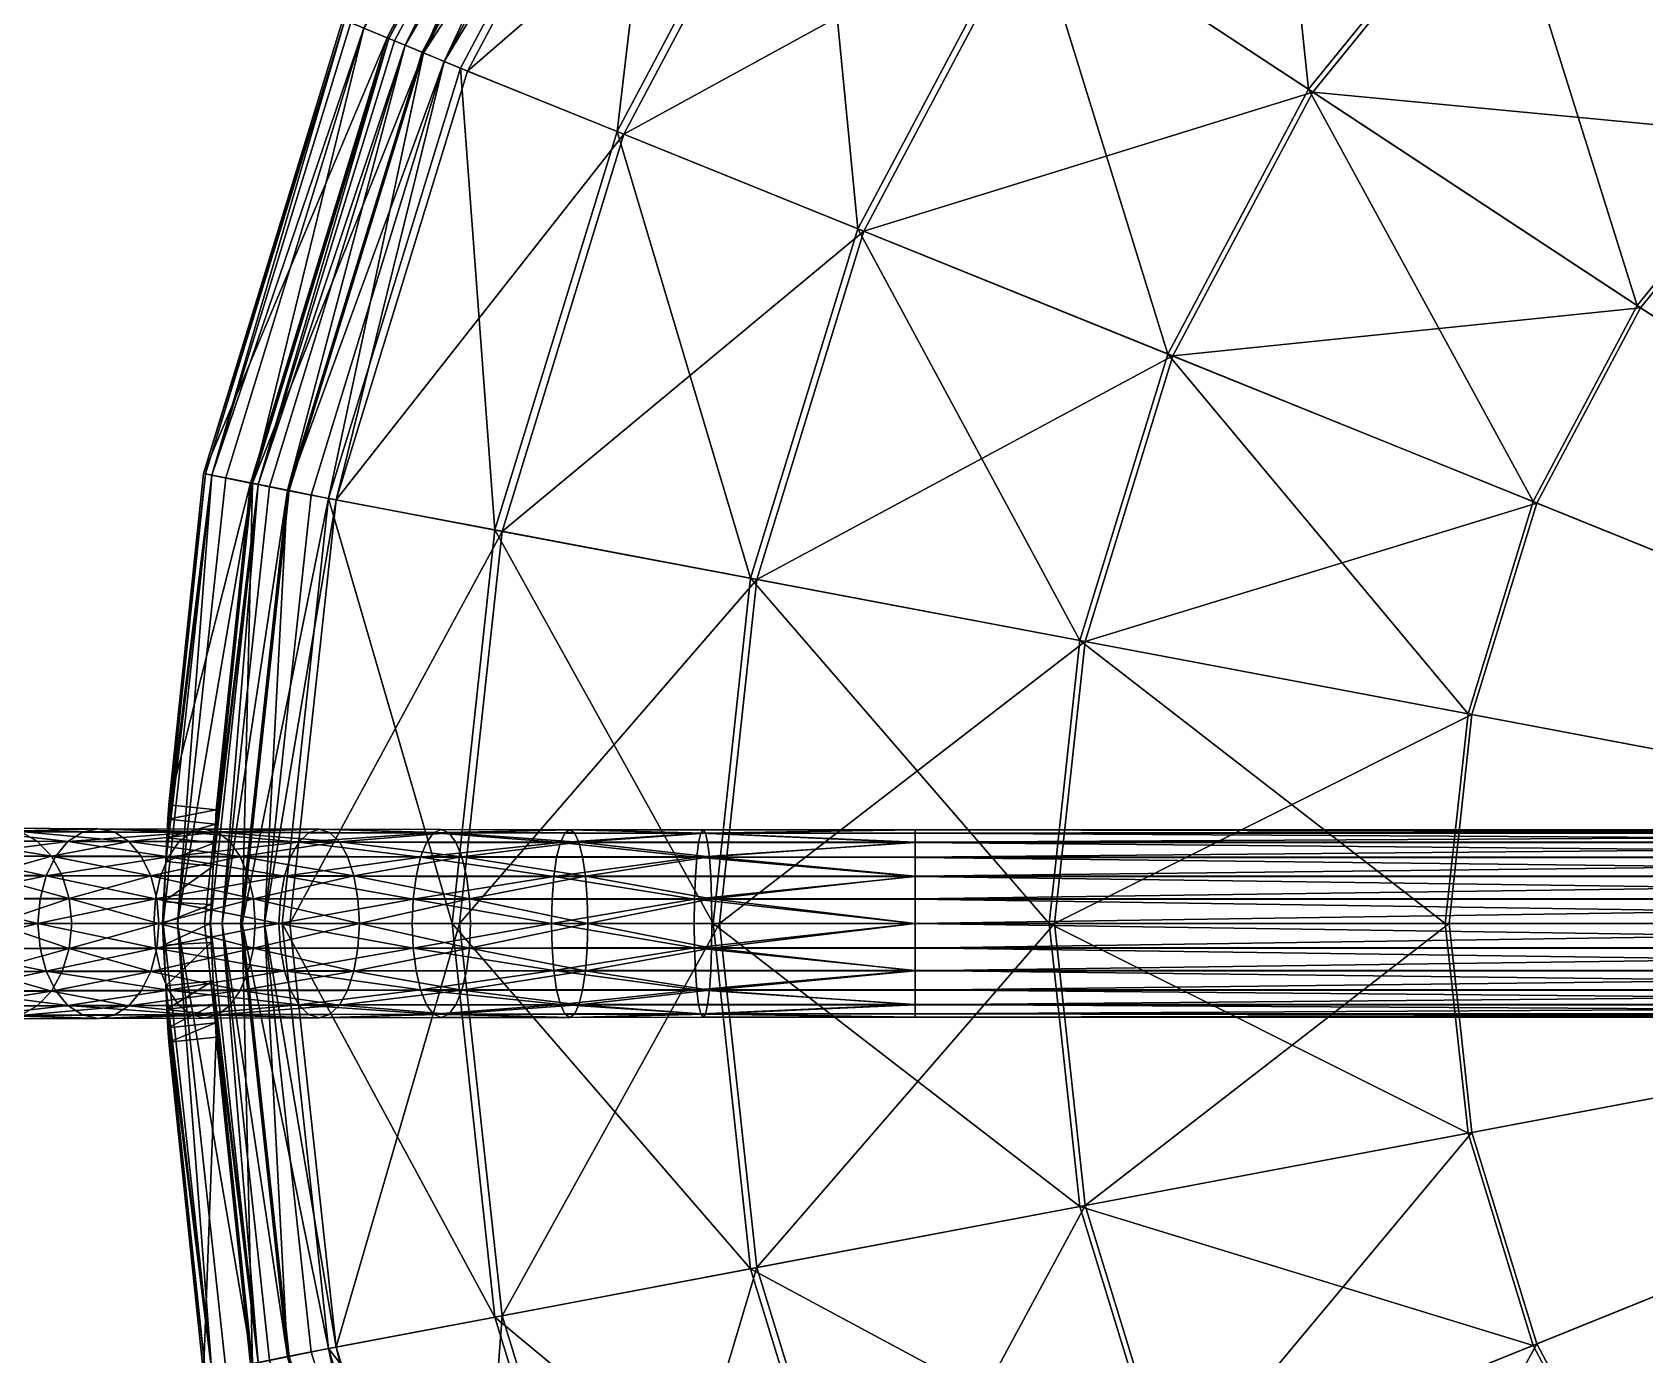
# Model space of a CAD drawing. Extents: x -28.1 to 28.1, y -28.1 to 28.1.
# Drawn here: x -21.32 to -7.81, y -3.61 to 7.46 of the extents above; entities that cross this region are included whole.
import ezdxf

# ---------------------------------------------------------------- set-up
doc = ezdxf.new("R2010")
doc.units = 0
doc.layers.add('STOOL', color=224, linetype='CONTINUOUS')

msp = doc.modelspace()

# ---------------------------------------------------------------- meshes
at = {"layer": 'STOOL', "color": 224}
mesh = msp.add_polyface(dxfattribs=at)
corners = [(0, 0.677612, 42.983215), (-13.920624, 0.756209, 42.765228), (0, 0.756209, 42.765228), (-13.920624, 0.784661, 42.530293), (0, 0.784661, 42.530293), (-13.920624, 0.75761, 42.295357), (0, 0.75761, 42.295357), (-13.920624, 0.680065, 42.07737), (0, 0.680065, 42.07737), (-13.920624, 0.557036, 41.893295), (0, 0.557036, 41.893295), (-13.920624, 0.3963, 41.752052), (0, 0.3963, 41.752052), (-13.920624, 0.205635, 41.662552), (0, 0.205635, 41.662552), (-13.920624, 0.000006, 41.630737), (0, 0.000006, 41.630737), (-0.000006, 0, 43.429848), (-0.204234, 0, 43.398033), (-0.204234, 13.920624, 43.398033), (-0.000006, 13.920624, 43.429848), (-0.393848, 0, 43.308533), (-0.393848, 13.920624, 43.308533), (-0.554233, 0, 43.167286), (-0.554233, 13.920624, 43.167286), (-0.677612, 0, 42.983215), (-0.677612, 13.920624, 42.983215), (-0.756209, 0, 42.765228), (-0.756209, 13.920624, 42.765228), (-0.784661, 0, 42.530293), (-0.784661, 13.920624, 42.530293), (-0.75761, 0, 42.295357), (-0.75761, 13.920624, 42.295357), (-0.680065, 0, 42.07737), (-0.680065, 13.920624, 42.07737), (-0.557036, 0, 41.893295), (-0.557036, 13.920624, 41.893295), (-0.3963, 0, 41.752052), (-0.3963, 13.920624, 41.752052), (-0.205635, 0, 41.662552), (-0.205635, 13.920624, 41.662552), (-0.000006, 0, 41.630737), (-0.000006, 13.920624, 41.630737), (-3.618557, 8.657507, 43.559349), (-5.260921, 7.785739, 43.559395), (0.000022, -0.000001, 43.559437), (-6.701019, 6.61567, 43.559483), (0.000009, 9.394273, 43.55957), (-1.84118, 9.203035, 43.559448), (-5.243063, 7.758769, 43.143021), (-3.606183, 8.627648, 43.142963), (0.00001, -0.000001, 43.143066), (-6.678081, 6.592732, 43.143143), (-1.834722, 9.17134, 43.143078), (0.000009, 9.361824, 43.14323)]
mesh.append_faces([[corners[k] for k in face] for face in [(0, 1, 2), (2, 3, 4), (4, 5, 6), (6, 7, 8), (8, 9, 10), (10, 11, 12), (12, 13, 14), (14, 15, 16)]], dxfattribs={"vtx0": -1})
mesh.append_faces([[corners[k] for k in face] for face in [(17, 18, 19), (19, 20, 17), (18, 21, 22), (22, 19, 18), (21, 23, 24), (24, 22, 21), (23, 25, 26), (26, 24, 23), (25, 27, 28), (28, 26, 25), (27, 29, 30), (30, 28, 27), (29, 31, 32), (32, 30, 29), (31, 33, 34), (34, 32, 31), (33, 35, 36), (36, 34, 33), (35, 37, 38), (38, 36, 35), (37, 39, 40), (39, 41, 42), (43, 44, 45), (44, 46, 45), (47, 48, 45), (48, 43, 45), (49, 50, 51), (52, 49, 51), (53, 54, 51), (50, 53, 51)]], dxfattribs={"vtx2": -1})
mesh = msp.add_polyface(dxfattribs=at)
corners = [(-18.537542, 7.499646, 43.519852), (-18.328403, 7.413018, 43.933586), (-16.501175, 10.855342, 43.93364), (-18.037907, 7.292683, 44.184448), (-19.471773, 3.687656, 43.933693), (-19.693886, 3.732007, 43.519958), (-18.834877, 3.560443, 44.297966), (-17.728664, 7.16459, 44.297871), (-19.88026, 3.769115, 41.527363), (-19.863186, 3.76572, 42.2771), (-18.696918, 7.565658, 42.277035), (-18.712994, 7.572316, 41.527306), (-19.810364, 3.755216, 42.949883), (-18.647196, 7.545064, 42.949795), (-16.788343, 11.046971, 42.949848), (-16.847595, 11.086562, 41.527344), (-18.71299, 7.572318, 39.945278), (-19.880253, 3.769116, 39.945278), (-16.847591, 11.086565, 39.945278), (-16.24954, 10.688622, 43.656693), (-18.04954, 7.297443, 43.656647), (-18.192577, 7.356679, 43.368546), (-19.176174, 3.62679, 43.656677), (-17.864658, 7.220879, 43.81163), (-17.668119, 7.139494, 43.881485), (-18.770733, 3.547198, 43.881577), (-18.32794, 7.412739, 42.254147), (-19.471863, 3.685736, 42.254257), (-19.488367, 3.689143, 41.522194), (-18.343498, 7.419184, 41.522148), (-19.328161, 3.656739, 43.368576), (-19.422894, 3.675694, 42.887074), (-18.281803, 7.393631, 42.88686), (-16.45863, 10.828503, 42.886898), (-16.514174, 10.865642, 41.522179), (-19.488335, 3.689137, 39.945278), (-18.343468, 7.419173, 39.945278), (-16.514145, 10.865629, 39.945278), (-16.359367, 6.610641, 43.881485)]
mesh.append_faces([[corners[k] for k in face] for face in [(0, 1, 2), (2, 1, 3), (3, 1, 4), (4, 1, 0), (0, 5, 4), (6, 7, 3), (8, 9, 10), (10, 11, 8), (12, 5, 0), (0, 13, 12), (12, 13, 10), (10, 9, 12), (10, 13, 14), (14, 13, 0), (15, 11, 10), (16, 17, 8), (8, 11, 16), (18, 16, 11), (19, 20, 21), (22, 20, 23), (21, 20, 22), (23, 24, 25), (26, 27, 28), (28, 29, 26), (21, 30, 31), (31, 32, 21), (26, 32, 31), (31, 27, 26), (33, 32, 26), (21, 32, 33), (26, 29, 34), (28, 35, 36), (36, 29, 28), (29, 36, 37), (17, 16, 36), (36, 35, 17), (37, 36, 16), (25, 24, 38)]], dxfattribs={"vtx2": -1})
mesh = msp.add_polyface(dxfattribs=at)
corners = [(-16.501175, 10.855342, 43.93364), (-16.689577, 10.981028, 43.51992), (-18.537542, 7.499646, 43.519852), (-18.037907, 7.292683, 44.184448), (-16.23947, 10.68082, 44.18449), (-15.96091, 10.494955, 44.297916), (-17.728664, 7.16459, 44.297871), (-16.788343, 11.046971, 42.949848), (-16.833118, 11.076888, 42.277081), (-18.696918, 7.565658, 42.277035), (-16.847595, 11.086562, 41.527344), (-18.192577, 7.356679, 43.368546), (-16.378304, 10.774777, 43.36858), (-16.24954, 10.688622, 43.656693), (-17.864658, 7.220879, 43.81163), (-18.04954, 7.297443, 43.656647), (-16.083118, 10.577247, 43.811676), (-15.906219, 10.458742, 43.881542), (-17.668119, 7.139494, 43.881485), (-18.32794, 7.412739, 42.254147), (-16.500164, 10.856276, 42.254177), (-16.45863, 10.828503, 42.886898), (-16.514174, 10.865642, 41.522179), (-16.514145, 10.865629, 39.945278), (-18.343498, 7.419184, 41.522148), (-18.71299, 7.572318, 39.945278), (-16.847591, 11.086565, 39.945278), (-17.439697, 3.296706, 44.297966), (-16.415428, 6.633879, 44.297871), (-14.778619, 9.717551, 44.297916), (-14.727979, 9.68402, 43.881542), (-16.359367, 6.610641, 43.881485), (-15.297976, 2.891848, 44.115864), (-14.399492, 5.819193, 44.115765), (-12.963696, 8.524166, 44.11581), (-17.380304, 3.284442, 43.881577), (-14.350317, 5.798809, 43.699383), (-10.998814, 10.858232, 43.699554), (-12.919274, 8.494754, 43.699436), (-10.625976, 6.987022, 43.755905), (-9.04638, 8.931155, 43.755985), (-11.036591, 10.896009, 44.115894), (-11.802858, 4.76983, 43.755859), (-9.015416, 8.900189, 43.339649), (-10.589564, 6.962913, 43.339531), (-11.76255, 4.753122, 43.339474), (-8.742853, 3.533206, 43.559353)]
mesh.append_faces([[corners[k] for k in face] for face in [(0, 1, 2), (3, 4, 0), (5, 4, 3), (3, 6, 5), (7, 8, 9), (2, 1, 7), (9, 8, 10), (11, 12, 13), (14, 15, 13), (13, 16, 14), (14, 16, 17), (17, 18, 14), (19, 20, 21), (21, 12, 11), (22, 20, 19), (23, 22, 24), (25, 26, 23), (27, 28, 6), (28, 29, 5), (5, 6, 28), (30, 31, 18), (18, 17, 30), (32, 33, 28), (33, 34, 29), (29, 28, 33), (35, 31, 36), (37, 38, 30), (38, 36, 31), (31, 30, 38), (39, 40, 41), (41, 34, 39), (42, 39, 34), (34, 33, 42), (43, 44, 38), (38, 37, 43), (44, 45, 36), (36, 38, 44), (39, 42, 46)]], dxfattribs={"vtx2": -1})
mesh = msp.add_polyface(dxfattribs=at)
corners = [(0, 0.000006, 43.429848), (-13.920624, 0.204234, 43.398033), (0, 0.204234, 43.398033), (-13.920624, 0.000006, 43.429848), (-13.920624, 0.393848, 43.308533), (0, 0.393848, 43.308533), (-13.920624, 0.554233, 43.167286), (0, 0.554233, 43.167286), (-13.920624, 0.677612, 42.983215), (0, 0.677612, 42.983215), (-13.920624, 0.756209, 42.765228), (-13.920624, 0.784661, 42.530293), (0, 0.756209, 42.765228), (-13.920624, 0.75761, 42.295357), (0, 0.784661, 42.530293), (-13.920624, 0.680065, 42.07737), (0, 0.75761, 42.295357), (-13.920624, 0.557036, 41.893295), (0, 0.680065, 42.07737), (-13.920624, 0.3963, 41.752052), (0, 0.557036, 41.893295), (-13.920624, 0.205635, 41.662552), (0, 0.3963, 41.752052), (-13.920624, 0.000006, 41.630737), (0, 0.205635, 41.662552), (-6.701019, 6.61567, 43.559483), (-5.260921, 7.785739, 43.559395), (-7.102251, 10.510749, 43.755898), (-9.04638, 8.931155, 43.755985), (-9.28838, 1.755827, 43.559452), (-8.742853, 3.533206, 43.559353), (-11.802858, 4.76983, 43.755859), (-7.871089, 5.17557, 43.559399), (-10.625976, 6.987022, 43.755905), (-3.606183, 8.627648, 43.142963), (-5.243063, 7.758769, 43.143021), (-7.078142, 10.474339, 43.339523), (-6.678081, 6.592732, 43.143143), (-9.015416, 8.900189, 43.339649), (-7.844117, 5.157712, 43.143024), (-10.589564, 6.962913, 43.339531), (-8.712996, 3.52083, 43.142971), (-11.76255, 4.753122, 43.339474), (0.000022, -0.000001, 43.559437), (-9.479617, -0.000001, 43.55957), (-9.256748, 1.749295, 43.143059), (0.00001, -0.000001, 43.143066), (-9.447076, -0.000001, 43.143269)]
mesh.append_faces([[corners[k] for k in face] for face in [(0, 1, 2), (1, 0, 3), (2, 4, 5), (4, 2, 1), (5, 6, 7), (6, 5, 4), (7, 8, 9), (8, 7, 6), (10, 9, 8), (11, 12, 10), (13, 14, 11), (15, 16, 13), (17, 18, 15), (19, 20, 17), (21, 22, 19), (23, 24, 21)]], dxfattribs={"vtx0": -1})
mesh.append_faces([[corners[k] for k in face] for face in [(25, 26, 27), (27, 28, 25), (29, 30, 31), (32, 25, 28), (28, 33, 32), (30, 32, 33), (34, 35, 36), (35, 37, 38), (38, 36, 35), (37, 39, 40), (40, 38, 37), (39, 41, 42), (42, 40, 39), (30, 29, 43), (29, 44, 43), (25, 32, 43), (32, 30, 43), (45, 41, 46), (47, 45, 46), (39, 37, 46), (41, 39, 46)]], dxfattribs={"vtx2": -1})
mesh = msp.add_polyface(dxfattribs=at)
corners = [(-19.082195, 0.681693, 41.566132), (-19.984911, 0.762955, 40.666122), (-19.000786, 0.760668, 41.377644), (-18.912899, 0.789186, 41.1745), (-19.763069, 0.764066, 40.293602), (-18.824837, 0.76188, 40.971355), (-18.742996, 0.683814, 40.782875), (-19.659914, 0.685731, 40.120781), (-16.891403, 0.678765, 42.583206), (-17.953367, 0.758827, 41.950611), (-16.854382, 0.75747, 42.372807), (-18.012234, 0.680007, 42.151794), (-16.814396, 0.785944, 42.146042), (-17.889801, 0.78732, 41.73378), (-17.826092, 0.760121, 41.516949), (-16.737032, 0.681132, 41.70887), (-17.766869, 0.682271, 41.315765), (-19.557869, 0, 44.184628), (-19.1633, 3.625996, 44.184544), (-19.471773, 3.687656, 43.933693), (-18.037907, 7.292683, 44.184448), (-18.834877, 3.560443, 44.297966), (-19.222666, 0, 44.298088), (-19.725868, 0, 43.368763), (-19.328161, 3.656739, 43.368576), (-19.176174, 3.62679, 43.656677), (-19.570633, 0, 43.657009), (-19.370056, 0, 43.811958), (-18.979698, 3.588158, 43.811676), (-17.864658, 7.220879, 43.81163), (-18.192577, 7.356679, 43.368546), (-18.770733, 3.547198, 43.881577), (-19.156681, 0, 43.881786), (-17.728664, 7.16459, 44.297871), (-17.439697, 3.296706, 44.297966), (-17.798763, 0, 44.298088), (-16.359367, 6.610641, 43.881485), (-17.380304, 3.284442, 43.881577), (-17.737665, 0, 43.881786)]
mesh.append_faces([[corners[k] for k in face] for face in [(0, 1, 2), (3, 4, 5), (6, 4, 7), (8, 9, 10), (12, 9, 13), (3, 9, 2), (0, 9, 11), (15, 14, 16), (6, 14, 5), (3, 14, 13)]], dxfattribs={"vtx0": -1})
mesh.append_faces([[corners[k] for k in face] for face in [(3, 2, 1), (6, 5, 4), (8, 11, 9), (3, 13, 9), (0, 2, 9), (12, 13, 14), (6, 16, 14), (3, 5, 14), (17, 18, 19), (19, 18, 20), (20, 18, 21), (21, 18, 17), (17, 22, 21), (23, 24, 25), (25, 26, 23), (27, 26, 25), (25, 28, 27), (29, 28, 25), (25, 24, 30), (31, 28, 29), (27, 28, 31), (31, 32, 27), (33, 21, 34), (35, 34, 21), (21, 22, 35), (36, 37, 31), (37, 38, 32), (32, 31, 37)]], dxfattribs={"vtx2": -1})
mesh = msp.add_polyface(dxfattribs=at)
corners = [(-16.814396, 0.785944, 42.146042), (-16.854382, 0.75747, 42.372807), (-17.953367, 0.758827, 41.950611), (-17.826092, 0.760121, 41.516949), (-16.774307, 0.758823, 41.919273), (-16.737032, 0.681132, 41.70887), (-17.716763, 0.558811, 41.145882), (-16.705486, 0.557896, 41.5312), (-16.68124, 0.396904, 41.394871), (-17.653837, 0.206276, 40.932915), (-16.665859, 0.205946, 41.308479), (-16.660387, 0.000006, 41.277771), (-13.920624, 0.000006, 43.429848), (-15.769828, 0.000007, 43.289444), (-15.767241, 0.204356, 43.257973), (-16.946495, 0.394537, 42.897213), (-16.96162, 0.204594, 42.983604), (-15.759953, 0.394081, 43.169437), (-16.966991, 0.000007, 43.014313), (-16.891403, 0.678765, 42.583206), (-15.748438, 0.554557, 43.029716), (-16.9226, 0.55519, 42.76088), (-15.733406, 0.678003, 42.847633), (-15.715562, 0.756637, 42.632011), (-15.696285, 0.785098, 42.399616), (-15.676955, 0.758023, 42.167221), (-15.658979, 0.680429, 41.951595), (-15.643764, 0.55733, 41.769516), (-15.632069, 0.396507, 41.629799), (-15.624649, 0.205742, 41.541264), (-15.622008, 0.000006, 41.509792), (-16.415428, 6.633879, 44.297871), (-17.439697, 3.296706, 44.297966), (-15.297976, 2.891848, 44.115864), (-15.612944, 0, 44.115982), (-17.798763, 0, 44.298088), (-14.350317, 5.798809, 43.699383), (-15.245877, 2.881089, 43.699471), (-17.380304, 3.284442, 43.881577), (-15.559349, -0.000001, 43.69968), (-17.737665, 0, 43.881786)]
mesh.append_faces([[corners[k] for k in face] for face in [(0, 3, 4), (5, 6, 7), (8, 9, 10), (15, 14, 16), (18, 14, 13), (19, 20, 21), (15, 20, 17), (0, 23, 1), (19, 23, 22), (5, 25, 4), (0, 25, 24), (8, 27, 7), (5, 27, 26), (11, 29, 10), (8, 29, 28)]], dxfattribs={"vtx0": -1})
mesh.append_faces([[corners[k] for k in face] for face in [(0, 1, 2), (5, 4, 3), (8, 7, 6), (11, 10, 9), (12, 13, 14), (15, 17, 14), (18, 16, 14), (19, 22, 20), (15, 21, 20), (0, 24, 23), (19, 1, 23), (5, 26, 25), (0, 4, 25), (8, 28, 27), (5, 7, 27), (11, 30, 29), (8, 10, 29), (31, 32, 33), (34, 33, 32), (32, 35, 34), (36, 37, 38), (37, 39, 40), (40, 38, 37)]], dxfattribs={"vtx2": -1})
mesh = msp.add_polyface(dxfattribs=at)
corners = [(-13.920624, 0.000006, 43.429848), (-15.767241, 0.204356, 43.257973), (-13.920624, 0.204234, 43.398033), (-13.920624, 0.393848, 43.308533), (-15.759953, 0.394081, 43.169437), (-15.748438, 0.554557, 43.029716), (-13.920624, 0.554233, 43.167286), (-13.920624, 0.677612, 42.983215), (-15.733406, 0.678003, 42.847633), (-15.715562, 0.756637, 42.632011), (-13.920624, 0.756209, 42.765228), (-13.920624, 0.784661, 42.530293), (-15.696285, 0.785098, 42.399616), (-15.676955, 0.758023, 42.167221), (-13.920624, 0.75761, 42.295357), (-13.920624, 0.680065, 42.07737), (-15.658979, 0.680429, 41.951595), (-15.643764, 0.55733, 41.769516), (-13.920624, 0.557036, 41.893295), (-13.920624, 0.3963, 41.752052), (-15.632069, 0.396507, 41.629799), (-15.624649, 0.205742, 41.541264), (-13.920624, 0.205635, 41.662552), (-13.920624, 0.000006, 41.630737), (-15.622008, 0.000006, 41.509792), (-12.539319, 2.370367, 43.755955), (-11.802858, 4.76983, 43.755859), (-14.399492, 5.819193, 44.115765), (-15.297976, 2.891848, 44.115864), (-12.797489, 0, 43.756077), (-15.612944, 0, 44.115982), (-11.76255, 4.753122, 43.339474), (-12.496615, 2.361548, 43.339565), (-15.245877, 2.881089, 43.699471), (-14.350317, 5.798809, 43.699383), (-12.753559, -0.000001, 43.339775), (-15.559349, -0.000001, 43.69968), (-9.28838, 1.755827, 43.559452), (-9.479617, -0.000001, 43.55957), (-8.712996, 3.52083, 43.142971), (-9.256748, 1.749295, 43.143059), (-9.447076, -0.000001, 43.143269)]
mesh.append_faces([[corners[k] for k in face] for face in [(0, 1, 2), (3, 1, 4), (3, 5, 6), (7, 5, 8), (7, 9, 10), (11, 9, 12), (11, 13, 14), (15, 13, 16), (15, 17, 18), (19, 17, 20), (19, 21, 22), (23, 21, 24)]], dxfattribs={"vtx0": -1})
mesh.append_faces([[corners[k] for k in face] for face in [(3, 2, 1), (3, 4, 5), (7, 6, 5), (7, 8, 9), (11, 10, 9), (11, 12, 13), (15, 14, 13), (15, 16, 17), (19, 18, 17), (19, 20, 21), (23, 22, 21), (25, 26, 27), (27, 28, 25), (29, 25, 28), (28, 30, 29), (31, 32, 33), (33, 34, 31), (32, 35, 36), (36, 33, 32), (26, 25, 37), (38, 37, 25), (25, 29, 38), (39, 40, 32), (32, 31, 39), (40, 41, 35), (35, 32, 40)]], dxfattribs={"vtx2": -1})
mesh = msp.add_polyface(dxfattribs=at)
corners = [(-18.912899, 0.789186, 41.1745), (-19.984911, 0.762955, 40.666122), (-19.874088, 0.791504, 40.479858), (-20.762646, 0.794235, 39.661526), (-20.894848, 0.765648, 39.827953), (-19.763069, 0.764066, 40.293602), (-20.507236, 0.68799, 39.340683), (-20.630241, 0.76664, 39.495098), (-19.471773, 3.687656, 43.933693), (-19.693886, 3.732007, 43.519958), (-20.099281, 0, 43.520077), (-19.872635, 0, 43.933781), (-19.557869, 0, 44.184628), (-20.17852, 0.874238, 42.028946), (-20.186703, 0.718378, 42.276943), (-19.863186, 3.76572, 42.2771), (-19.88026, 3.769115, 41.527363), (-20.172237, 0.993881, 41.527149), (-19.810364, 3.755216, 42.949883), (-20.21817, 0, 42.949993), (-20.19709, 0.520647, 42.424088), (-19.880253, 3.769116, 39.945278), (-20.172237, 0.993881, 39.945278), (-19.471863, 3.685736, 42.254257), (-19.789841, 0.675885, 42.249115), (-19.780926, 0.831746, 42.017685), (-19.774498, 0.951536, 41.523685), (-19.488367, 3.689143, 41.522194), (-19.725868, 0, 43.368763), (-19.821522, -0.000001, 42.895477), (-19.422894, 3.675694, 42.887074), (-19.328161, 3.656739, 43.368576), (-19.800053, 0.479908, 42.396149), (-19.774433, 0.952029, 39.945278), (-19.488335, 3.689137, 39.945278)]
mesh.append_faces([[corners[k] for k in face] for face in [(0, 1, 2), (3, 1, 4), (6, 5, 7), (3, 5, 2)]], dxfattribs={"vtx0": -1})
mesh.append_faces([[corners[k] for k in face] for face in [(13, 15, 17), (20, 18, 14), (26, 23, 25), (24, 30, 32)]], dxfattribs={"vtx0": -1, "vtx1": -1})
mesh.append_faces([[corners[k] for k in face] for face in [(20, 19, 18)]], dxfattribs={"vtx0": -1, "vtx2": -1})
mesh.append_faces([[corners[k] for k in face] for face in [(30, 29, 32)]], dxfattribs={"vtx1": -1, "vtx2": -1})
mesh.append_faces([[corners[k] for k in face] for face in [(3, 2, 1), (0, 2, 5), (3, 7, 5), (8, 9, 10), (10, 11, 8), (8, 11, 12), (13, 14, 15), (15, 16, 17), (18, 19, 10), (10, 9, 18), (18, 15, 14), (21, 22, 17), (17, 16, 21), (23, 24, 25), (26, 27, 23), (28, 29, 30), (30, 31, 28), (24, 23, 30), (26, 33, 34), (34, 27, 26), (14, 13, 25), (25, 24, 14), (13, 17, 26), (26, 25, 13), (22, 21, 34), (34, 33, 22), (17, 22, 33), (33, 26, 17)]], dxfattribs={"vtx2": -1})
mesh = msp.add_polyface(dxfattribs=at)
corners = [(-21.715105, 0.40381, 37.306679), (-22.19651, 0.210393, 36.242897), (-21.650274, 0.209499, 37.261395), (-21.627216, 0.000007, 37.2453), (-21.267843, 0.000007, 40.298767), (-22.127853, 0.207818, 39.262634), (-21.250027, 0.20694, 40.276226), (-22.148335, 0.000008, 39.282124), (-21.199873, 0.399026, 40.212822), (-22.070206, 0.400707, 39.207817), (-21.979181, 0.563754, 39.121307), (-21.120674, 0.561421, 40.112766), (-21.017355, 0.686253, 39.982368), (-21.860456, 0.689056, 39.008568), (-21.719707, 0.76871, 38.875053), (-20.894848, 0.765648, 39.827953), (-20.762646, 0.794235, 39.661526), (-21.567852, 0.797339, 38.731155), (-22.277838, 0.800778, 37.700417), (-21.4158, 0.769568, 38.587261), (-20.630241, 0.76664, 39.495098), (-20.507236, 0.68799, 39.340683), (-21.27457, 0.690558, 38.453751), (-21.950558, 0.693403, 37.471268), (-22.108141, 0.772811, 37.581554), (-21.155186, 0.56547, 38.341011), (-20.323349, 0.400763, 39.110229), (-21.063499, 0.402209, 38.254498), (-21.817373, 0.567756, 37.378139), (-21.005369, 0.208676, 38.19968), (-20.984695, 0.000007, 38.180195), (-20.28253, 0.206167, 41.167816), (-20.17416, 0.559369, 40.984871)]
mesh.append_faces([[corners[k] for k in face] for face in [(0, 1, 2), (4, 5, 6), (8, 5, 9), (8, 10, 11), (12, 10, 13), (12, 14, 15), (16, 14, 17), (16, 19, 20), (21, 19, 22), (23, 19, 24), (18, 19, 17), (26, 25, 27), (0, 25, 28), (23, 25, 22), (3, 29, 2), (0, 29, 27), (8, 31, 6), (12, 32, 11)]], dxfattribs={"vtx0": -1})
mesh.append_faces([[corners[k] for k in face] for face in [(3, 2, 1), (4, 7, 5), (8, 6, 5), (8, 9, 10), (12, 11, 10), (12, 13, 14), (16, 15, 14), (18, 17, 14), (16, 17, 19), (21, 20, 19), (23, 22, 19), (18, 24, 19), (21, 22, 25), (0, 27, 25), (23, 28, 25), (26, 27, 29), (3, 30, 29), (0, 2, 29), (4, 6, 31), (8, 11, 32)]], dxfattribs={"vtx2": -1})
mesh = msp.add_polyface(dxfattribs=at)
corners = [(-20.507236, 0.68799, 39.340683), (-21.155186, 0.56547, 38.341011), (-20.403233, 0.563406, 39.210285), (-20.323349, 0.400763, 39.110229), (-21.005369, 0.208676, 38.19968), (-20.272697, 0.207932, 39.046825), (-20.254683, 0.000007, 39.024292), (-20.984695, 0.000007, 38.180195), (-19.248539, 0.000007, 41.952324), (-20.28253, 0.206167, 41.167816), (-19.236713, 0.205511, 41.924816), (-20.297455, 0.000007, 41.193039), (-19.203417, 0.396293, 41.847424), (-20.240513, 0.397548, 41.096855), (-21.199873, 0.399026, 40.212822), (-21.267843, 0.000007, 40.298767), (-20.17416, 0.559369, 40.984871), (-19.150824, 0.557627, 41.725292), (-19.082195, 0.681693, 41.566132), (-20.087585, 0.683787, 40.83894), (-21.017355, 0.686253, 39.982368), (-19.984911, 0.762955, 40.666122), (-20.894848, 0.765648, 39.827953), (-19.659914, 0.685731, 40.120781), (-19.763069, 0.764066, 40.293602), (-19.572678, 0.561591, 39.974846), (-19.505661, 0.399492, 39.862865), (-19.463163, 0.207278, 39.791908), (-19.448046, 0.000007, 39.766685), (-20.19709, 0.520647, 42.424088), (-20.214916, 0.181203, 42.559357), (-20.21817, 0, 42.949993), (-20.224434, 0, 42.559357), (-19.821522, -0.000001, 42.895477), (-19.815659, 0.158103, 42.551132), (-19.800053, 0.479908, 42.396149), (-19.82449, -0.000004, 42.552223), (-20.186703, 0.718378, 42.276943), (-19.789841, 0.675885, 42.249115)]
mesh.append_faces([[corners[k] for k in face] for face in [(0, 1, 2), (3, 4, 5), (6, 4, 7), (8, 9, 10), (12, 9, 13), (15, 9, 11), (12, 16, 17), (18, 16, 19), (14, 16, 13), (20, 21, 19), (3, 25, 2), (0, 25, 23), (6, 27, 5), (3, 27, 26), (31, 30, 32)]], dxfattribs={"vtx0": -1})
mesh.append_faces([[corners[k] for k in face] for face in [(33, 34, 35)]], dxfattribs={"vtx0": -1, "vtx2": -1})
mesh.append_faces([[corners[k] for k in face] for face in [(36, 34, 33)]], dxfattribs={"vtx1": -1})
mesh.append_faces([[corners[k] for k in face] for face in [(29, 30, 31)]], dxfattribs={"vtx1": -1, "vtx2": -1})
mesh.append_faces([[corners[k] for k in face] for face in [(3, 2, 1), (6, 5, 4), (8, 11, 9), (12, 10, 9), (14, 13, 9), (12, 13, 16), (20, 19, 16), (18, 19, 21), (20, 22, 21), (0, 23, 24), (3, 26, 25), (0, 2, 25), (6, 28, 27), (3, 5, 27), (30, 29, 35), (35, 34, 30), (29, 37, 38), (38, 35, 29), (32, 30, 34), (34, 36, 32)]], dxfattribs={"vtx2": -1})
mesh = msp.add_polyface(dxfattribs=at)
corners = [(-19.082195, 0.681693, 41.566132), (-19.150824, 0.557627, 41.725292), (-20.17416, 0.559369, 40.984871), (-18.742996, 0.683814, 40.782875), (-19.572678, 0.561591, 39.974846), (-18.673771, 0.56005, 40.623711), (-19.659914, 0.685731, 40.120781), (-18.620583, 0.398413, 40.501579), (-19.505661, 0.399492, 39.862865), (-19.463163, 0.207278, 39.791908), (-18.586849, 0.206723, 40.424187), (-18.574848, 0.000007, 40.396675), (-19.448046, 0.000007, 39.766685), (-16.966991, 0.000007, 43.014313), (-18.123928, 0.204983, 42.534645), (-16.96162, 0.204594, 42.983604), (-18.132473, 0.000007, 42.564011), (-16.946495, 0.394537, 42.897213), (-18.099863, 0.395281, 42.452042), (-19.203417, 0.396293, 41.847424), (-19.236713, 0.205511, 41.924816), (-19.248539, 0.000007, 41.952324), (-18.06185, 0.556224, 42.321682), (-16.9226, 0.55519, 42.76088), (-16.891403, 0.678765, 42.583206), (-18.012234, 0.680007, 42.151794), (-16.737032, 0.681132, 41.70887), (-17.766869, 0.682271, 41.315765), (-17.716763, 0.558811, 41.145882), (-16.68124, 0.396904, 41.394871), (-17.678259, 0.397545, 41.015518), (-17.653837, 0.206276, 40.932915), (-16.660387, 0.000006, 41.277771), (-17.645145, 0.000007, 40.903553)]
mesh.append_faces([[corners[k] for k in face] for face in [(3, 4, 5), (7, 4, 8), (7, 9, 10), (11, 9, 12), (13, 14, 15), (17, 14, 18), (19, 14, 20), (21, 14, 16), (17, 22, 23), (24, 22, 25), (0, 22, 1), (19, 22, 18), (29, 28, 30), (7, 28, 5), (3, 28, 27), (32, 31, 33), (11, 31, 10), (7, 31, 30)]], dxfattribs={"vtx0": -1})
mesh.append_faces([[corners[k] for k in face] for face in [(0, 1, 2), (3, 6, 4), (7, 5, 4), (7, 8, 9), (11, 10, 9), (13, 16, 14), (17, 15, 14), (19, 18, 14), (21, 20, 14), (17, 18, 22), (24, 23, 22), (0, 25, 22), (19, 1, 22), (26, 27, 28), (7, 30, 28), (3, 5, 28), (29, 30, 31), (11, 33, 31), (7, 10, 31)]], dxfattribs={"vtx2": -1})
mesh = msp.add_polyface(dxfattribs=at)
corners = [(-21.627216, 0.000007, 37.2453), (-22.196508, -0.210379, 36.242897), (-21.650272, -0.209485, 37.261395), (-21.715105, -0.403796, 37.306679), (-20.323351, -0.400749, 39.110229), (-21.005369, -0.208662, 38.19968), (-21.063499, -0.402195, 38.254498), (-20.984695, 0.000007, 38.180195), (-21.155188, -0.565456, 38.341011), (-20.507236, -0.687976, 39.340683), (-21.274574, -0.690544, 38.453751), (-21.950558, -0.693388, 37.471268), (-21.817373, -0.567742, 37.378139), (-21.415802, -0.769554, 38.587261), (-20.630241, -0.766626, 39.495098), (-20.762648, -0.79422, 39.661526), (-21.567854, -0.797324, 38.731155), (-22.277836, -0.800764, 37.70042), (-22.108143, -0.772797, 37.581554), (-21.719709, -0.768695, 38.875053), (-20.89485, -0.765633, 39.827953), (-21.017357, -0.686238, 39.982368), (-21.860456, -0.689041, 39.008568), (-21.979181, -0.563739, 39.121307), (-21.120674, -0.561406, 40.112766), (-21.199875, -0.399011, 40.212822), (-22.070206, -0.400692, 39.207817), (-22.127855, -0.207803, 39.262638), (-21.250027, -0.206925, 40.27623), (-21.267843, 0.000007, 40.298767), (-22.148335, 0.000008, 39.282124), (-20.17416, -0.559355, 40.984875), (-20.28253, -0.206153, 41.167816)]
mesh.append_faces([[corners[k] for k in face] for face in [(0, 1, 2), (4, 5, 6), (3, 5, 2), (0, 5, 7), (9, 8, 10), (11, 8, 12), (3, 8, 6), (9, 13, 14), (15, 13, 16), (17, 13, 18), (11, 13, 10), (15, 19, 20), (21, 19, 22), (17, 19, 16), (21, 23, 24), (25, 23, 26), (25, 27, 28), (29, 27, 30), (25, 31, 24), (29, 32, 28)]], dxfattribs={"vtx0": -1})
mesh.append_faces([[corners[k] for k in face] for face in [(3, 2, 1), (3, 6, 5), (0, 2, 5), (4, 6, 8), (11, 10, 8), (3, 12, 8), (9, 10, 13), (15, 14, 13), (17, 16, 13), (11, 18, 13), (15, 16, 19), (21, 20, 19), (21, 22, 23), (25, 24, 23), (25, 26, 27), (29, 28, 27), (21, 24, 31), (25, 28, 32)]], dxfattribs={"vtx2": -1})
mesh = msp.add_polyface(dxfattribs=at)
corners = [(-20.254683, 0.000007, 39.024292), (-21.005369, -0.208662, 38.19968), (-20.272699, -0.207918, 39.046825), (-20.984695, 0.000007, 38.180195), (-20.323351, -0.400749, 39.110229), (-21.155188, -0.565456, 38.341011), (-20.403236, -0.563392, 39.210285), (-20.507236, -0.687976, 39.340683), (-19.463165, -0.207264, 39.791908), (-19.505661, -0.399478, 39.862865), (-19.448046, 0.000007, 39.766685), (-19.572678, -0.561577, 39.974846), (-19.659914, -0.685717, 40.120781), (-19.763071, -0.764051, 40.293602), (-19.082195, -0.681679, 41.566128), (-19.984911, -0.76294, 40.666122), (-20.087585, -0.683772, 40.83894), (-21.017357, -0.686238, 39.982368), (-20.89485, -0.765633, 39.827953), (-20.17416, -0.559355, 40.984875), (-19.203417, -0.396278, 41.847424), (-20.240515, -0.397533, 41.096855), (-19.150824, -0.557613, 41.725292), (-21.199875, -0.399011, 40.212822), (-20.28253, -0.206153, 41.167816), (-19.236713, -0.205497, 41.924816), (-19.248539, 0.000007, 41.952324), (-20.297455, 0.000007, 41.193039), (-21.267843, 0.000007, 40.298767), (-20.197088, -0.520647, 42.424088), (-20.21817, 0, 42.949993), (-20.21492, -0.181204, 42.559357), (-20.224434, 0, 42.559357), (-19.815662, -0.158105, 42.551128), (-19.821522, -0.000001, 42.895477), (-19.800056, -0.479909, 42.396145), (-19.82449, -0.000004, 42.552223), (-20.186701, -0.718379, 42.276943), (-19.789845, -0.675885, 42.249115)]
mesh.append_faces([[corners[k] for k in face] for face in [(0, 1, 2), (4, 5, 6), (4, 8, 2), (0, 8, 10), (7, 11, 6), (4, 11, 9), (7, 13, 12), (14, 15, 16), (17, 15, 18), (20, 19, 21), (17, 19, 16), (20, 24, 25), (26, 24, 27), (23, 24, 21)]], dxfattribs={"vtx0": -1})
mesh.append_faces([[corners[k] for k in face] for face in [(29, 30, 31), (33, 34, 35)]], dxfattribs={"vtx0": -1, "vtx1": -1})
mesh.append_faces([[corners[k] for k in face] for face in [(0, 3, 1), (4, 2, 1), (7, 6, 5), (4, 9, 8), (0, 2, 8), (7, 12, 11), (4, 6, 11), (17, 16, 15), (14, 16, 19), (20, 22, 19), (23, 21, 19), (20, 21, 24), (26, 25, 24), (28, 27, 24), (30, 32, 31), (33, 36, 34), (29, 31, 33), (33, 35, 29), (37, 29, 35), (35, 38, 37), (31, 32, 36), (36, 33, 31)]], dxfattribs={"vtx2": -1})
mesh = msp.add_polyface(dxfattribs=at)
corners = [(-18.912903, -0.789172, 41.1745), (-19.763071, -0.764051, 40.293602), (-19.874088, -0.79149, 40.479858), (-20.762648, -0.79422, 39.661526), (-20.630241, -0.766626, 39.495098), (-20.507236, -0.687976, 39.340683), (-19.984911, -0.76294, 40.666122), (-20.89485, -0.765633, 39.827953), (-19.471777, -3.687657, 43.933693), (-20.099281, 0, 43.520077), (-19.693884, -3.732009, 43.519958), (-19.872635, 0, 43.933781), (-19.557869, 0, 44.184628), (-20.178518, -0.874238, 42.028946), (-19.863184, -3.765721, 42.2771), (-20.186701, -0.718379, 42.276943), (-20.172235, -0.993881, 41.527149), (-19.880259, -3.769116, 41.527363), (-19.810362, -3.755218, 42.949883), (-20.21817, 0, 42.949993), (-20.197088, -0.520647, 42.424088), (-19.880251, -3.769116, 39.945274), (-20.172228, -0.993882, 39.945278), (-19.789845, -0.675885, 42.249115), (-19.471865, -3.685737, 42.254257), (-19.780928, -0.831746, 42.017685), (-19.488369, -3.689144, 41.522194), (-19.774496, -0.951537, 41.523685), (-19.821522, -0.000001, 42.895477), (-19.725868, 0, 43.368763), (-19.422895, -3.675695, 42.887074), (-19.328163, -3.65674, 43.36858), (-19.800056, -0.479909, 42.396145), (-19.774437, -0.952029, 39.945278), (-19.488337, -3.689137, 39.945274)]
mesh.append_faces([[corners[k] for k in face] for face in [(0, 1, 2), (3, 1, 4), (3, 6, 2), (8, 9, 10), (9, 8, 11), (8, 12, 11), (13, 14, 15), (14, 16, 17), (18, 9, 19), (9, 18, 10), (18, 15, 14), (21, 16, 22), (16, 21, 17)]], dxfattribs={"vtx0": -1})
mesh.append_faces([[corners[k] for k in face] for face in [(20, 18, 19), (24, 27, 25), (30, 23, 32)]], dxfattribs={"vtx0": -1, "vtx2": -1})
mesh.append_faces([[corners[k] for k in face] for face in [(23, 24, 25), (26, 27, 24), (28, 29, 30), (31, 30, 29), (24, 23, 30), (33, 27, 34), (26, 34, 27)]], dxfattribs={"vtx1": -1})
mesh.append_faces([[corners[k] for k in face] for face in [(13, 16, 14), (20, 15, 18), (28, 30, 32)]], dxfattribs={"vtx1": -1, "vtx2": -1})
mesh.append_faces([[corners[k] for k in face] for face in [(3, 2, 1), (5, 4, 1), (0, 2, 6), (3, 7, 6), (13, 15, 23), (23, 25, 13), (16, 13, 25), (25, 27, 16), (22, 16, 27), (27, 33, 22), (21, 22, 33), (33, 34, 21)]], dxfattribs={"vtx2": -1})
mesh = msp.add_polyface(dxfattribs=at)
corners = [(-18.574848, 0.000007, 40.396675), (-19.463165, -0.207264, 39.791908), (-18.586849, -0.206709, 40.424187), (-19.448046, 0.000007, 39.766685), (-18.620583, -0.398399, 40.501579), (-19.505661, -0.399478, 39.862865), (-19.572678, -0.561577, 39.974846), (-18.673771, -0.560037, 40.623711), (-18.742996, -0.6838, 40.782875), (-19.659914, -0.685717, 40.120781), (-19.763071, -0.764051, 40.293602), (-18.824839, -0.761866, 40.971355), (-18.912903, -0.789172, 41.1745), (-19.984911, -0.76294, 40.666122), (-19.000786, -0.760654, 41.377644), (-19.082195, -0.681679, 41.566128), (-20.17416, -0.559355, 40.984875), (-19.150824, -0.557613, 41.725292), (-17.653837, -0.206263, 40.932915), (-17.716763, -0.558797, 41.145882), (-17.766869, -0.682257, 41.315765), (-17.678259, -0.397531, 41.015522), (-17.826092, -0.760107, 41.516949), (-17.889801, -0.787306, 41.73378), (-17.953367, -0.758813, 41.950611), (-18.012234, -0.679993, 42.151794), (-19.203417, -0.396278, 41.847424), (-18.061848, -0.55621, 42.321686), (-18.099863, -0.395267, 42.452042), (-19.248539, 0.000007, 41.952324), (-18.123928, -0.204969, 42.534649), (-19.236713, -0.205497, 41.924816), (-18.132473, 0.000007, 42.564011), (-17.439701, -3.296707, 44.29797), (-17.798763, 0, 44.298088), (-19.222666, 0, 44.298088), (-18.770737, -3.547199, 43.881577), (-19.156681, 0, 43.881786), (-17.737665, 0, 43.881786)]
mesh.append_faces([[corners[k] for k in face] for face in [(0, 1, 2), (4, 1, 5), (4, 6, 7), (8, 6, 9), (8, 10, 11), (12, 13, 14), (15, 16, 17), (4, 18, 2), (8, 19, 7), (4, 19, 21), (12, 22, 11), (8, 22, 20), (15, 24, 14), (12, 24, 23), (26, 27, 17), (15, 27, 25), (29, 30, 31), (26, 30, 28)]], dxfattribs={"vtx0": -1})
mesh.append_faces([[corners[k] for k in face] for face in [(0, 3, 1), (4, 2, 1), (4, 5, 6), (8, 7, 6), (8, 9, 10), (12, 11, 10), (15, 14, 13), (0, 2, 18), (8, 20, 19), (4, 7, 19), (12, 23, 22), (8, 11, 22), (15, 25, 24), (12, 14, 24), (26, 28, 27), (15, 17, 27), (29, 32, 30), (26, 31, 30), (33, 34, 35), (36, 37, 38)]], dxfattribs={"vtx2": -1})
mesh = msp.add_polyface(dxfattribs=at)
corners = [(-19.557869, 0, 44.184628), (-19.471777, -3.687657, 43.933693), (-19.163303, -3.625997, 44.184544), (-18.03791, -7.292685, 44.184448), (-18.328407, -7.413019, 43.933586), (-18.537546, -7.499647, 43.519852), (-19.693884, -3.732009, 43.519958), (-18.834881, -3.560444, 44.29797), (-17.728668, -7.164592, 44.297871), (-19.222666, 0, 44.298088), (-19.880259, -3.769116, 41.527363), (-18.696922, -7.565659, 42.277035), (-19.863184, -3.765721, 42.2771), (-19.810362, -3.755218, 42.949883), (-18.712994, -7.57232, 39.945274), (-19.880251, -3.769116, 39.945274), (-19.328163, -3.65674, 43.36858), (-19.725868, 0, 43.368763), (-19.176176, -3.626792, 43.656677), (-19.570633, 0, 43.657009), (-19.370056, 0, 43.811958), (-18.979702, -3.58816, 43.811676), (-17.864662, -7.220881, 43.81163), (-18.049543, -7.297445, 43.656647), (-18.192581, -7.356681, 43.368546), (-17.668123, -7.139496, 43.881489), (-18.770737, -3.547199, 43.881577), (-19.156681, 0, 43.881786), (-19.471865, -3.685737, 42.254257), (-18.327944, -7.41274, 42.254147), (-19.488369, -3.689144, 41.522194), (-19.422895, -3.675695, 42.887074), (-18.281807, -7.393633, 42.88686), (-19.488337, -3.689137, 39.945274), (-18.343472, -7.419176, 39.945274), (-16.41543, -6.633881, 44.297871), (-17.439701, -3.296707, 44.29797), (-17.380308, -3.284443, 43.881577), (-16.359369, -6.610644, 43.881489), (-17.737665, 0, 43.881786), (-17.798763, 0, 44.298088), (-15.297978, -2.891849, 44.115864), (-15.245879, -2.881091, 43.699471)]
mesh.append_faces([[corners[k] for k in face] for face in [(0, 1, 2), (1, 3, 2), (3, 1, 4), (5, 1, 6), (7, 3, 8), (3, 7, 2), (7, 0, 2), (0, 7, 9), (10, 11, 12), (13, 5, 6), (11, 13, 12), (14, 10, 15)]], dxfattribs={"vtx0": -1})
mesh.append_faces([[corners[k] for k in face] for face in [(16, 17, 18), (19, 18, 17), (19, 20, 18), (21, 18, 20), (21, 22, 18), (23, 18, 22), (23, 24, 18), (16, 18, 24), (25, 22, 26), (21, 26, 22), (21, 20, 26), (27, 26, 20), (28, 29, 30), (16, 24, 31), (32, 31, 24), (28, 31, 29), (33, 30, 34)]], dxfattribs={"vtx1": -1})
mesh.append_faces([[corners[k] for k in face] for face in [(14, 15, 33), (35, 36, 7), (7, 8, 35), (9, 7, 36), (37, 38, 25), (25, 26, 37), (39, 37, 26), (40, 36, 41), (38, 37, 42)]], dxfattribs={"vtx2": -1})
mesh = msp.add_polyface(dxfattribs=at)
corners = [(-16.660387, 0.000006, 41.277771), (-17.653837, -0.206263, 40.932915), (-16.665859, -0.205933, 41.308483), (-17.645145, 0.000007, 40.903553), (-16.68124, -0.396891, 41.394871), (-17.678259, -0.397531, 41.015522), (-18.620583, -0.398399, 40.501579), (-18.574848, 0.000007, 40.396675), (-17.716763, -0.558797, 41.145882), (-16.705486, -0.557883, 41.531204), (-16.737032, -0.681119, 41.708874), (-17.766869, -0.682257, 41.315765), (-17.826092, -0.760107, 41.516949), (-16.774307, -0.75881, 41.919273), (-16.814396, -0.785931, 42.146042), (-17.889801, -0.787306, 41.73378), (-17.953367, -0.758813, 41.950611), (-16.854382, -0.757457, 42.372807), (-16.891403, -0.678752, 42.58321), (-18.012234, -0.679993, 42.151794), (-18.061848, -0.55621, 42.321686), (-16.9226, -0.555177, 42.76088), (-16.946495, -0.394523, 42.897217), (-18.099863, -0.395267, 42.452042), (-18.123928, -0.204969, 42.534649), (-16.96162, -0.20458, 42.983604), (-16.966991, 0.000007, 43.014313), (-18.132473, 0.000007, 42.564011), (-15.624649, -0.205729, 41.541264), (-15.643764, -0.557317, 41.769516), (-15.676956, -0.758011, 42.167221), (-15.715561, -0.756624, 42.632011), (-15.748439, -0.554544, 43.02972), (-15.767241, -0.204343, 43.257973), (-17.380308, -3.284443, 43.881577), (-17.737665, 0, 43.881786), (-15.559349, -0.000001, 43.69968)]
mesh.append_faces([[corners[k] for k in face] for face in [(0, 1, 2), (4, 1, 5), (7, 1, 3), (4, 8, 9), (10, 8, 11), (10, 12, 13), (14, 12, 15), (14, 16, 17), (18, 16, 19), (18, 20, 21), (22, 20, 23), (22, 24, 25), (26, 24, 27), (4, 28, 2), (10, 29, 9), (14, 30, 13), (18, 31, 17), (22, 32, 21), (26, 33, 25)]], dxfattribs={"vtx0": -1})
mesh.append_faces([[corners[k] for k in face] for face in [(0, 3, 1), (4, 2, 1), (6, 5, 1), (4, 5, 8), (10, 9, 8), (10, 11, 12), (14, 13, 12), (14, 15, 16), (18, 17, 16), (18, 19, 20), (22, 21, 20), (22, 23, 24), (26, 25, 24), (4, 9, 29), (10, 13, 30), (14, 17, 31), (18, 21, 32), (22, 25, 33), (34, 35, 36)]], dxfattribs={"vtx2": -1})
mesh = msp.add_polyface(dxfattribs=at)
corners = [(-14.778622, -9.717551, 44.297916), (-16.41543, -6.633881, 44.297871), (-17.728668, -7.164592, 44.297871), (-15.960914, -10.494957, 44.297916), (-16.359369, -6.610644, 43.881489), (-14.727982, -9.684022, 43.881542), (-15.906222, -10.458744, 43.881542), (-14.399495, -5.819193, 44.115765), (-15.297978, -2.891849, 44.115864), (-17.439701, -3.296707, 44.29797), (-15.612944, 0, 44.115982), (-17.798763, 0, 44.298088), (-11.036592, -10.896012, 44.115894), (-12.963697, -8.524167, 44.11581), (-15.245879, -2.881091, 43.699471), (-14.35032, -5.798811, 43.699383), (-15.559349, -0.000001, 43.69968), (-17.380308, -3.284443, 43.881577), (-12.919275, -8.494757, 43.699436), (-11.802859, -4.769831, 43.755859), (-12.539324, -2.370368, 43.755959), (-12.797489, 0, 43.756077), (-9.046384, -8.931158, 43.755989), (-10.625978, -6.987022, 43.755905), (-12.496618, -2.36155, 43.339565), (-11.762551, -4.753123, 43.339478), (-12.753559, -0.000001, 43.339775), (-10.589566, -6.962915, 43.339531), (-9.015418, -8.90019, 43.339649), (-10.998814, -10.858232, 43.699554), (-8.742853, -3.533208, 43.559353), (-9.288383, -1.755828, 43.559452), (-7.87109, -5.175572, 43.559399), (-9.256749, -1.749297, 43.143059), (-8.712996, -3.520832, 43.142971), (-9.447076, -0.000001, 43.143269)]
mesh.append_faces([[corners[k] for k in face] for face in [(0, 1, 2), (2, 3, 0), (4, 5, 6), (7, 8, 9), (9, 1, 7), (8, 10, 11), (12, 13, 0), (13, 7, 1), (1, 0, 13), (14, 15, 4), (16, 14, 17), (15, 18, 5), (5, 4, 15), (19, 20, 8), (8, 7, 19), (20, 21, 10), (10, 8, 20), (22, 23, 13), (13, 12, 22), (23, 19, 7), (7, 13, 23), (24, 25, 15), (15, 14, 24), (26, 24, 14), (14, 16, 26), (27, 28, 29), (29, 18, 27), (25, 27, 18), (18, 15, 25), (30, 31, 20), (20, 19, 30), (21, 20, 31), (19, 23, 32), (33, 34, 25), (25, 24, 33), (35, 33, 24), (24, 26, 35), (27, 25, 34)]], dxfattribs={"vtx2": -1})
mesh = msp.add_polyface(dxfattribs=at)
corners = [(-13.920624, 0.000006, 41.630737), (-15.624649, -0.205729, 41.541264), (-13.920624, -0.205624, 41.662552), (-15.622008, 0.000006, 41.509792), (-13.920624, -0.396288, 41.752052), (-15.632069, -0.396494, 41.629799), (-16.68124, -0.396891, 41.394871), (-16.660387, 0.000006, 41.277771), (-16.665859, -0.205933, 41.308483), (-15.643764, -0.557317, 41.769516), (-13.920624, -0.557024, 41.893299), (-13.920624, -0.680053, 42.07737), (-15.658979, -0.680417, 41.951595), (-16.737032, -0.681119, 41.708874), (-15.676956, -0.758011, 42.167221), (-13.920624, -0.757598, 42.295357), (-13.920624, -0.784649, 42.530293), (-15.696285, -0.785085, 42.399616), (-16.814396, -0.785931, 42.146042), (-15.715561, -0.756624, 42.632011), (-13.920624, -0.756196, 42.765228), (-13.920624, -0.6776, 42.983215), (-15.733406, -0.67799, 42.847637), (-16.891403, -0.678752, 42.58321), (-15.748439, -0.554544, 43.02972), (-13.920624, -0.554221, 43.167286), (-13.920624, -0.393835, 43.308533), (-15.759953, -0.394068, 43.169437), (-16.946495, -0.394523, 42.897217), (-15.767241, -0.204343, 43.257973), (-13.920624, -0.204222, 43.398033), (-13.920624, 0.000006, 43.429848), (-15.769828, 0.000007, 43.289444), (-16.966991, 0.000007, 43.014313), (-9.288383, -1.755828, 43.559452), (-9.479617, -0.000001, 43.55957), (-12.797489, 0, 43.756077)]
mesh.append_faces([[corners[k] for k in face] for face in [(0, 1, 2), (4, 1, 5), (7, 1, 3), (4, 9, 10), (11, 9, 12), (6, 9, 5), (11, 14, 15), (16, 14, 17), (13, 14, 12), (16, 19, 20), (21, 19, 22), (18, 19, 17), (21, 24, 25), (26, 24, 27), (23, 24, 22), (26, 29, 30), (31, 29, 32), (28, 29, 27)]], dxfattribs={"vtx0": -1})
mesh.append_faces([[corners[k] for k in face] for face in [(0, 3, 1), (4, 2, 1), (6, 5, 1), (7, 8, 1), (4, 5, 9), (11, 10, 9), (13, 12, 9), (11, 12, 14), (16, 15, 14), (18, 17, 14), (16, 17, 19), (21, 20, 19), (23, 22, 19), (21, 22, 24), (26, 25, 24), (28, 27, 24), (26, 27, 29), (31, 30, 29), (33, 32, 29), (34, 35, 36)]], dxfattribs={"vtx2": -1})
mesh = msp.add_polyface(dxfattribs=at)
corners = [(0, 0.000006, 41.630737), (-13.920624, -0.205624, 41.662552), (0, -0.205624, 41.662552), (-13.920624, 0.000006, 41.630737), (-13.920624, -0.396288, 41.752052), (0, -0.396288, 41.752052), (-13.920624, -0.557024, 41.893299), (0, -0.557024, 41.893299), (-13.920624, -0.680053, 42.07737), (0, -0.680053, 42.07737), (-13.920624, -0.757598, 42.295357), (0, -0.757598, 42.295357), (-13.920624, -0.784649, 42.530293), (0, -0.784649, 42.530293), (-13.920624, -0.756196, 42.765228), (0, -0.756196, 42.765228), (-13.920624, -0.6776, 42.983215), (-13.920624, -0.554221, 43.167286), (0, -0.6776, 42.983215), (-13.920624, -0.393835, 43.308533), (0, -0.554221, 43.167286), (-13.920624, -0.204222, 43.398033), (0, -0.393835, 43.308533), (-13.920624, 0.000006, 43.429848), (0, -0.204222, 43.398033), (-3.618559, -8.657508, 43.559349), (-5.260923, -7.785741, 43.559395), (-7.102252, -10.510751, 43.755901), (-6.701021, -6.615673, 43.559483), (-9.046384, -8.931158, 43.755989), (-7.87109, -5.175572, 43.559399), (-10.625978, -6.987022, 43.755905), (-8.742853, -3.533208, 43.559353), (-11.802859, -4.769831, 43.755859), (-6.678083, -6.592734, 43.143143), (-5.243065, -7.758771, 43.143021), (-7.078145, -10.474341, 43.339527), (-9.015418, -8.90019, 43.339649), (-7.844118, -5.157715, 43.143024), (-10.589566, -6.962915, 43.339531), (-8.712996, -3.520832, 43.142971), (-9.288383, -1.755828, 43.559452), (0.000022, -0.000001, 43.559437), (-9.479617, -0.000001, 43.55957), (-9.256749, -1.749297, 43.143059), (0.00001, -0.000001, 43.143066), (-9.447076, -0.000001, 43.143269)]
mesh.append_faces([[corners[k] for k in face] for face in [(0, 1, 2), (1, 0, 3), (2, 4, 5), (4, 2, 1), (5, 6, 7), (6, 5, 4), (7, 8, 9), (8, 7, 6), (9, 10, 11), (10, 9, 8), (11, 12, 13), (12, 11, 10), (13, 14, 15), (14, 13, 12), (16, 15, 14), (17, 18, 16), (19, 20, 17), (21, 22, 19), (23, 24, 21)]], dxfattribs={"vtx0": -1})
mesh.append_faces([[corners[k] for k in face] for face in [(25, 26, 27), (26, 28, 29), (29, 27, 26), (28, 30, 31), (31, 29, 28), (30, 32, 33), (34, 35, 36), (36, 37, 34), (38, 34, 37), (37, 39, 38), (40, 38, 39), (41, 32, 42), (43, 41, 42), (30, 28, 42), (32, 30, 42), (40, 44, 45), (44, 46, 45), (34, 38, 45), (38, 40, 45)]], dxfattribs={"vtx2": -1})
mesh = msp.add_polyface(dxfattribs=at)
corners = [(0, -0.756196, 42.765228), (-13.920624, -0.6776, 42.983215), (0, -0.6776, 42.983215), (-13.920624, -0.554221, 43.167286), (0, -0.554221, 43.167286), (-13.920624, -0.393835, 43.308533), (0, -0.393835, 43.308533), (-13.920624, -0.204222, 43.398033), (0, -0.204222, 43.398033), (-13.920624, 0.000006, 43.429848), (0, 0.000006, 43.429848), (-0.000006, 0, 43.429848), (-0.204234, -13.920624, 43.398033), (-0.204234, 0, 43.398033), (-0.000006, -13.920624, 43.429848), (-0.393848, -13.920624, 43.308533), (-0.393848, 0, 43.308533), (-0.554233, -13.920624, 43.167286), (-0.554233, 0, 43.167286), (-0.677612, -13.920624, 42.983215), (-0.677612, 0, 42.983215), (-0.756209, -13.920624, 42.765228), (-0.756209, 0, 42.765228), (-0.784661, -13.920624, 42.530293), (-0.784661, 0, 42.530293), (-0.75761, -13.920624, 42.295357), (-0.75761, 0, 42.295357), (-0.680065, -13.920624, 42.07737), (-0.680065, 0, 42.07737), (-0.557036, -13.920624, 41.893295), (-0.557036, 0, 41.893295), (-0.3963, -13.920624, 41.752052), (-0.3963, 0, 41.752052), (-0.205635, -13.920624, 41.662552), (-0.205635, 0, 41.662552), (-0.000006, -13.920624, 41.630737), (-0.000006, 0, 41.630737), (-5.243065, -7.758771, 43.143021), (-3.60618, -8.627651, 43.142963), (-4.86835, -11.647329, 43.33947), (-5.260923, -7.785741, 43.559395), (-3.618559, -8.657508, 43.559349), (0.000022, -0.000001, 43.559437), (-6.701021, -6.615673, 43.559483), (-1.841182, -9.203039, 43.559448), (0.000009, -9.394276, 43.55957), (0.00001, -0.000001, 43.143066), (-6.678083, -6.592734, 43.143143), (0.000009, -9.36183, 43.14323), (-1.834723, -9.171341, 43.143078)]
mesh.append_faces([[corners[k] for k in face] for face in [(0, 1, 2), (2, 3, 4), (4, 5, 6), (6, 7, 8), (8, 9, 10), (11, 12, 13), (12, 11, 14), (13, 15, 16), (15, 13, 12), (16, 17, 18), (17, 16, 15), (18, 19, 20), (19, 18, 17), (20, 21, 22), (21, 20, 19), (22, 23, 24), (23, 22, 21), (24, 25, 26), (25, 24, 23), (26, 27, 28), (27, 26, 25), (28, 29, 30), (29, 28, 27), (30, 31, 32), (31, 30, 29), (32, 33, 34), (33, 32, 31), (34, 35, 36), (35, 34, 33)]], dxfattribs={"vtx0": -1})
mesh.append_faces([[corners[k] for k in face] for face in [(37, 38, 39), (40, 41, 42), (43, 40, 42), (44, 45, 42), (41, 44, 42), (38, 37, 46), (37, 47, 46), (48, 49, 46), (49, 38, 46)]], dxfattribs={"vtx2": -1})

doc.saveas('drawing.dxf')
